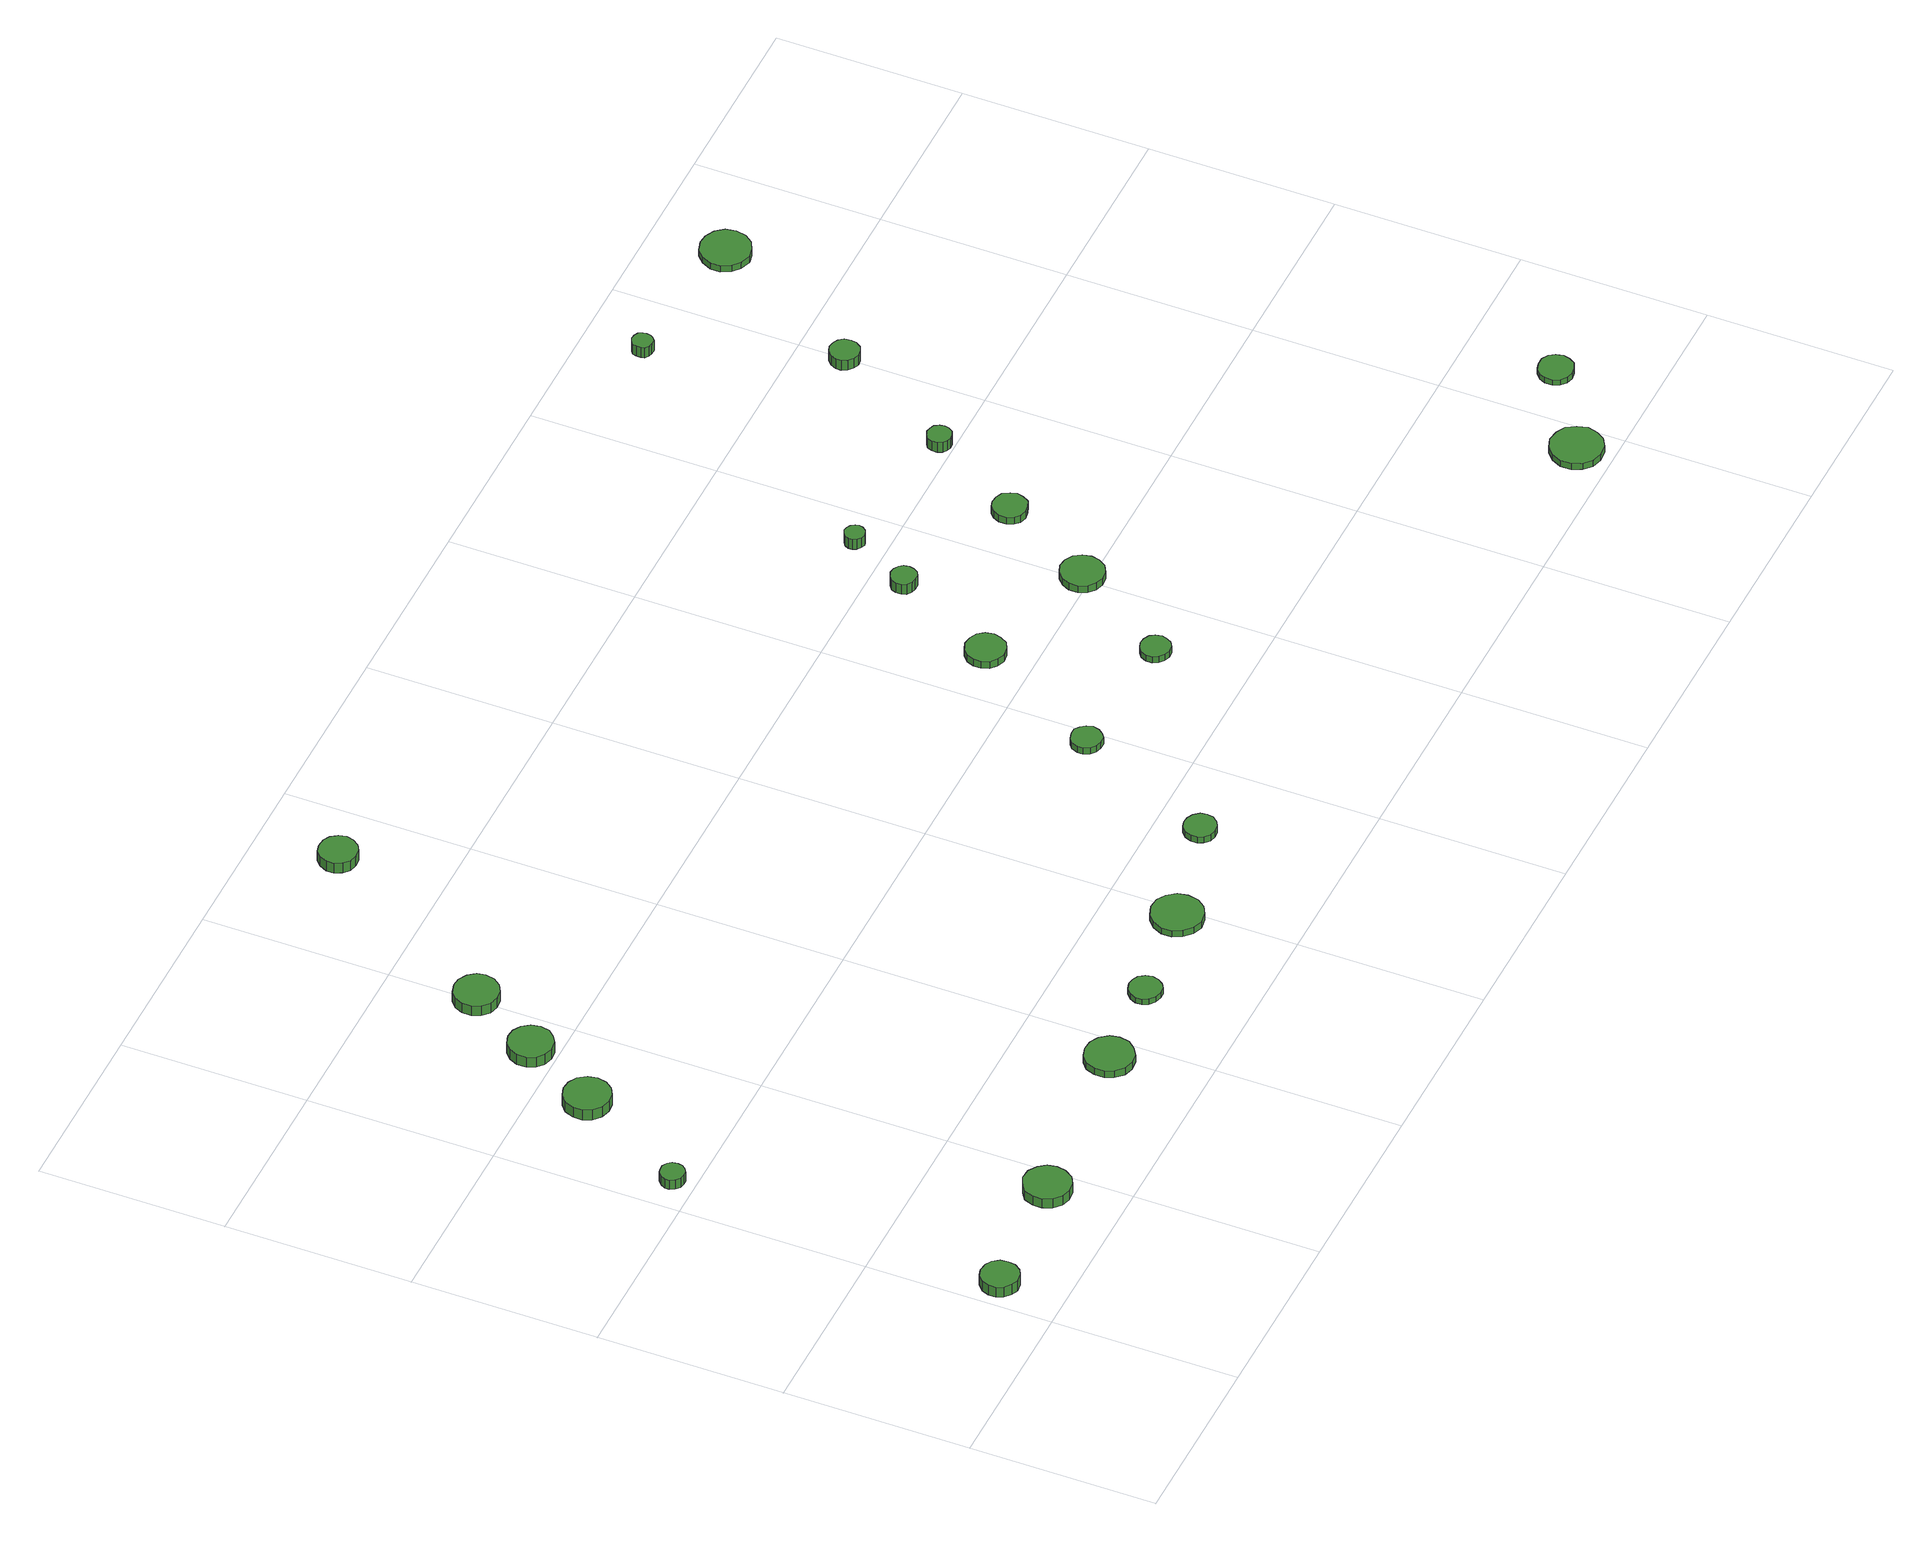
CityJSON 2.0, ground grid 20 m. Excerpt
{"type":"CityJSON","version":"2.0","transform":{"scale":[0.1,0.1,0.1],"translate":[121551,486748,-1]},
"CityObjects":{
"tree1":{"type":"SolitaryVegetationObject","attributes":{"function":"something"},"geometry":[{"type":"MultiSurface","lod":"1","boundaries":[[[0,1,2,3,4,5,6,7,8,9,10,11,12,13,14]],[[15,16,17,18,19,20,21,22,23,24,25,26,27,28,29]],[[0,29,28,1]],[[1,28,27,2]],[[2,27,26,3]],[[3,26,25,4]],[[4,25,24,5]],[[5,24,23,6]],[[6,23,22,7]],[[7,22,21,8]],[[8,21,20,9]],[[9,20,19,10]],[[10,19,18,11]],[[11,18,17,12]],[[12,17,16,13]],[[13,16,15,14]],[[14,15,29,0]]]}]},
"tree2":{"type":"SolitaryVegetationObject","attributes":{"function":"something"},"geometry":[{"type":"MultiSurface","lod":"1","boundaries":[[[30,31,32,33,34,35,36,37,38,39,40,41,42,43,44]],[[45,46,47,48,49,50,51,52,53,54,55,56,57,58,59]],[[30,59,58,31]],[[31,58,57,32]],[[32,57,56,33]],[[33,56,55,34]],[[34,55,54,35]],[[35,54,53,36]],[[36,53,52,37]],[[37,52,51,38]],[[38,51,50,39]],[[39,50,49,40]],[[40,49,48,41]],[[41,48,47,42]],[[42,47,46,43]],[[43,46,45,44]],[[44,45,59,30]]]}]},
"tree3":{"type":"SolitaryVegetationObject","attributes":{"function":"something"},"geometry":[{"type":"MultiSurface","lod":"1","boundaries":[[[60,61,62,63,64,65,66,67,68,69,70,71,72,73,74]],[[75,76,77,78,79,80,81,82,83,84,85,86,87,88,89]],[[60,89,88,61]],[[61,88,87,62]],[[62,87,86,63]],[[63,86,85,64]],[[64,85,84,65]],[[65,84,83,66]],[[66,83,82,67]],[[67,82,81,68]],[[68,81,80,69]],[[69,80,79,70]],[[70,79,78,71]],[[71,78,77,72]],[[72,77,76,73]],[[73,76,75,74]],[[74,75,89,60]]]}]},
"tree4":{"type":"SolitaryVegetationObject","attributes":{"function":"something"},"geometry":[{"type":"MultiSurface","lod":"1","boundaries":[[[90,91,92,93,94,95,96,97,98,99,100,101,102,103,104]],[[105,106,107,108,109,110,111,112,113,114,115,116,117,118,119]],[[90,119,118,91]],[[91,118,117,92]],[[92,117,116,93]],[[93,116,115,94]],[[94,115,114,95]],[[95,114,113,96]],[[96,113,112,97]],[[97,112,111,98]],[[98,111,110,99]],[[99,110,109,100]],[[100,109,108,101]],[[101,108,107,102]],[[102,107,106,103]],[[103,106,105,104]],[[104,105,119,90]]]}]},
"tree5":{"type":"SolitaryVegetationObject","attributes":{"function":"something"},"geometry":[{"type":"MultiSurface","lod":"1","boundaries":[[[120,121,122,123,124,125,126,127,128,129,130,131,132,133,134]],[[135,136,137,138,139,140,141,142,143,144,145,146,147,148,149]],[[120,149,148,121]],[[121,148,147,122]],[[122,147,146,123]],[[123,146,145,124]],[[124,145,144,125]],[[125,144,143,126]],[[126,143,142,127]],[[127,142,141,128]],[[128,141,140,129]],[[129,140,139,130]],[[130,139,138,131]],[[131,138,137,132]],[[132,137,136,133]],[[133,136,135,134]],[[134,135,149,120]]]}]},
"tree6":{"type":"SolitaryVegetationObject","attributes":{"function":"something"},"geometry":[{"type":"MultiSurface","lod":"1","boundaries":[[[150,151,152,153,154,155,156,157,158,159,160,161,162,163,164]],[[165,166,167,168,169,170,171,172,173,174,175,176,177,178,179]],[[150,179,178,151]],[[151,178,177,152]],[[152,177,176,153]],[[153,176,175,154]],[[154,175,174,155]],[[155,174,173,156]],[[156,173,172,157]],[[157,172,171,158]],[[158,171,170,159]],[[159,170,169,160]],[[160,169,168,161]],[[161,168,167,162]],[[162,167,166,163]],[[163,166,165,164]],[[164,165,179,150]]]}]},
"tree7":{"type":"SolitaryVegetationObject","attributes":{"function":"something"},"geometry":[{"type":"MultiSurface","lod":"1","boundaries":[[[180,181,182,183,184,185,186,187,188,189,190,191,192,193,194]],[[195,196,197,198,199,200,201,202,203,204,205,206,207,208,209]],[[180,209,208,181]],[[181,208,207,182]],[[182,207,206,183]],[[183,206,205,184]],[[184,205,204,185]],[[185,204,203,186]],[[186,203,202,187]],[[187,202,201,188]],[[188,201,200,189]],[[189,200,199,190]],[[190,199,198,191]],[[191,198,197,192]],[[192,197,196,193]],[[193,196,195,194]],[[194,195,209,180]]]}]},
"tree8":{"type":"SolitaryVegetationObject","attributes":{"function":"something"},"geometry":[{"type":"MultiSurface","lod":"1","boundaries":[[[210,211,212,213,214,215,216,217,218,219,220,221,222,223,224]],[[225,226,227,228,229,230,231,232,233,234,235,236,237,238,239]],[[210,239,238,211]],[[211,238,237,212]],[[212,237,236,213]],[[213,236,235,214]],[[214,235,234,215]],[[215,234,233,216]],[[216,233,232,217]],[[217,232,231,218]],[[218,231,230,219]],[[219,230,229,220]],[[220,229,228,221]],[[221,228,227,222]],[[222,227,226,223]],[[223,226,225,224]],[[224,225,239,210]]]}]},
"tree9":{"type":"SolitaryVegetationObject","attributes":{"function":"something"},"geometry":[{"type":"MultiSurface","lod":"1","boundaries":[[[240,241,242,243,244,245,246,247,248,249,250,251,252,253,254]],[[255,256,257,258,259,260,261,262,263,264,265,266,267,268,269]],[[240,269,268,241]],[[241,268,267,242]],[[242,267,266,243]],[[243,266,265,244]],[[244,265,264,245]],[[245,264,263,246]],[[246,263,262,247]],[[247,262,261,248]],[[248,261,260,249]],[[249,260,259,250]],[[250,259,258,251]],[[251,258,257,252]],[[252,257,256,253]],[[253,256,255,254]],[[254,255,269,240]]]}]},
"tree10":{"type":"SolitaryVegetationObject","attributes":{"function":"something"},"geometry":[{"type":"MultiSurface","lod":"1","boundaries":[[[270,271,272,273,274,275,276,277,278,279,280,281,282,283,284]],[[285,286,287,288,289,290,291,292,293,294,295,296,297,298,299]],[[270,299,298,271]],[[271,298,297,272]],[[272,297,296,273]],[[273,296,295,274]],[[274,295,294,275]],[[275,294,293,276]],[[276,293,292,277]],[[277,292,291,278]],[[278,291,290,279]],[[279,290,289,280]],[[280,289,288,281]],[[281,288,287,282]],[[282,287,286,283]],[[283,286,285,284]],[[284,285,299,270]]]}]},
"tree11":{"type":"SolitaryVegetationObject","attributes":{"function":"something"},"geometry":[{"type":"MultiSurface","lod":"1","boundaries":[[[300,301,302,303,304,305,306,307,308,309,310,311,312,313,314]],[[315,316,317,318,319,320,321,322,323,324,325,326,327,328,329]],[[300,329,328,301]],[[301,328,327,302]],[[302,327,326,303]],[[303,326,325,304]],[[304,325,324,305]],[[305,324,323,306]],[[306,323,322,307]],[[307,322,321,308]],[[308,321,320,309]],[[309,320,319,310]],[[310,319,318,311]],[[311,318,317,312]],[[312,317,316,313]],[[313,316,315,314]],[[314,315,329,300]]]}]},
"tree12":{"type":"SolitaryVegetationObject","attributes":{"function":"something"},"geometry":[{"type":"MultiSurface","lod":"1","boundaries":[[[330,331,332,333,334,335,336,337,338,339,340,341,342,343,344]],[[345,346,347,348,349,350,351,352,353,354,355,356,357,358,359]],[[330,359,358,331]],[[331,358,357,332]],[[332,357,356,333]],[[333,356,355,334]],[[334,355,354,335]],[[335,354,353,336]],[[336,353,352,337]],[[337,352,351,338]],[[338,351,350,339]],[[339,350,349,340]],[[340,349,348,341]],[[341,348,347,342]],[[342,347,346,343]],[[343,346,345,344]],[[344,345,359,330]]]}]},
"tree13":{"type":"SolitaryVegetationObject","attributes":{"function":"something"},"geometry":[{"type":"MultiSurface","lod":"1","boundaries":[[[360,361,362,363,364,365,366,367,368,369,370,371,372,373,374]],[[375,376,377,378,379,380,381,382,383,384,385,386,387,388,389]],[[360,389,388,361]],[[361,388,387,362]],[[362,387,386,363]],[[363,386,385,364]],[[364,385,384,365]],[[365,384,383,366]],[[366,383,382,367]],[[367,382,381,368]],[[368,381,380,369]],[[369,380,379,370]],[[370,379,378,371]],[[371,378,377,372]],[[372,377,376,373]],[[373,376,375,374]],[[374,375,389,360]]]}]},
"tree14":{"type":"SolitaryVegetationObject","attributes":{"function":"something"},"geometry":[{"type":"MultiSurface","lod":"1","boundaries":[[[390,391,392,393,394,395,396,397,398,399,400,401,402,403,404]],[[405,406,407,408,409,410,411,412,413,414,415,416,417,418,419]],[[390,419,418,391]],[[391,418,417,392]],[[392,417,416,393]],[[393,416,415,394]],[[394,415,414,395]],[[395,414,413,396]],[[396,413,412,397]],[[397,412,411,398]],[[398,411,410,399]],[[399,410,409,400]],[[400,409,408,401]],[[401,408,407,402]],[[402,407,406,403]],[[403,406,405,404]],[[404,405,419,390]]]}]},
"tree15":{"type":"SolitaryVegetationObject","attributes":{"function":"something"},"geometry":[{"type":"MultiSurface","lod":"1","boundaries":[[[420,421,422,423,424,425,426,427,428,429,430,431,432,433,434]],[[435,436,437,438,439,440,441,442,443,444,445,446,447,448,449]],[[420,449,448,421]],[[421,448,447,422]],[[422,447,446,423]],[[423,446,445,424]],[[424,445,444,425]],[[425,444,443,426]],[[426,443,442,427]],[[427,442,441,428]],[[428,441,440,429]],[[429,440,439,430]],[[430,439,438,431]],[[431,438,437,432]],[[432,437,436,433]],[[433,436,435,434]],[[434,435,449,420]]]}]},
"tree16":{"type":"SolitaryVegetationObject","attributes":{"function":"something"},"geometry":[{"type":"MultiSurface","lod":"1","boundaries":[[[450,451,452,453,454,455,456,457,458,459,460,461,462,463,464]],[[465,466,467,468,469,470,471,472,473,474,475,476,477,478,479]],[[450,479,478,451]],[[451,478,477,452]],[[452,477,476,453]],[[453,476,475,454]],[[454,475,474,455]],[[455,474,473,456]],[[456,473,472,457]],[[457,472,471,458]],[[458,471,470,459]],[[459,470,469,460]],[[460,469,468,461]],[[461,468,467,462]],[[462,467,466,463]],[[463,466,465,464]],[[464,465,479,450]]]}]},
"tree17":{"type":"SolitaryVegetationObject","attributes":{"function":"something"},"geometry":[{"type":"MultiSurface","lod":"1","boundaries":[[[480,481,482,483,484,485,486,487,488,489,490,491,492,493,494]],[[495,496,497,498,499,500,501,502,503,504,505,506,507,508,509]],[[480,509,508,481]],[[481,508,507,482]],[[482,507,506,483]],[[483,506,505,484]],[[484,505,504,485]],[[485,504,503,486]],[[486,503,502,487]],[[487,502,501,488]],[[488,501,500,489]],[[489,500,499,490]],[[490,499,498,491]],[[491,498,497,492]],[[492,497,496,493]],[[493,496,495,494]],[[494,495,509,480]]]}]},
"tree18":{"type":"SolitaryVegetationObject","attributes":{"function":"something"},"geometry":[{"type":"MultiSurface","lod":"1","boundaries":[[[510,511,512,513,514,515,516,517,518,519,520,521,522,523,524]],[[525,526,527,528,529,530,531,532,533,534,535,536,537,538,539]],[[510,539,538,511]],[[511,538,537,512]],[[512,537,536,513]],[[513,536,535,514]],[[514,535,534,515]],[[515,534,533,516]],[[516,533,532,517]],[[517,532,531,518]],[[518,531,530,519]],[[519,530,529,520]],[[520,529,528,521]],[[521,528,527,522]],[[522,527,526,523]],[[523,526,525,524]],[[524,525,539,510]]]}]},
"tree19":{"type":"SolitaryVegetationObject","attributes":{"function":"something"},"geometry":[{"type":"MultiSurface","lod":"1","boundaries":[[[540,541,542,543,544,545,546,547,548,549,550,551,552,553,554]],[[555,556,557,558,559,560,561,562,563,564,565,566,567,568,569]],[[540,569,568,541]],[[541,568,567,542]],[[542,567,566,543]],[[543,566,565,544]],[[544,565,564,545]],[[545,564,563,546]],[[546,563,562,547]],[[547,562,561,548]],[[548,561,560,549]],[[549,560,559,550]],[[550,559,558,551]],[[551,558,557,552]],[[552,557,556,553]],[[553,556,555,554]],[[554,555,569,540]]]}]},
"tree20":{"type":"SolitaryVegetationObject","attributes":{"function":"something"},"geometry":[{"type":"MultiSurface","lod":"1","boundaries":[[[570,571,572,573,574,575,576,577,578,579,580,581,582,583,584]],[[585,586,587,588,589,590,591,592,593,594,595,596,597,598,599]],[[570,599,598,571]],[[571,598,597,572]],[[572,597,596,573]],[[573,596,595,574]],[[574,595,594,575]],[[575,594,593,576]],[[576,593,592,577]],[[577,592,591,578]],[[578,591,590,579]],[[579,590,589,580]],[[580,589,588,581]],[[581,588,587,582]],[[582,587,586,583]],[[583,586,585,584]],[[584,585,599,570]]]}]},
"tree21":{"type":"SolitaryVegetationObject","attributes":{"function":"something"},"geometry":[{"type":"MultiSurface","lod":"1","boundaries":[[[600,601,602,603,604,605,606,607,608,609,610,611,612,613,614]],[[615,616,617,618,619,620,621,622,623,624,625,626,627,628,629]],[[600,629,628,601]],[[601,628,627,602]],[[602,627,626,603]],[[603,626,625,604]],[[604,625,624,605]],[[605,624,623,606]],[[606,623,622,607]],[[607,622,621,608]],[[608,621,620,609]],[[609,620,619,610]],[[610,619,618,611]],[[611,618,617,612]],[[612,617,616,613]],[[613,616,615,614]],[[614,615,629,600]]]}]},
"tree22":{"type":"SolitaryVegetationObject","attributes":{"function":"something"},"geometry":[{"type":"MultiSurface","lod":"1","boundaries":[[[630,631,632,633,634,635,636,637,638,639,640,641,642,643,644]],[[645,646,647,648,649,650,651,652,653,654,655,656,657,658,659]],[[630,659,658,631]],[[631,658,657,632]],[[632,657,656,633]],[[633,656,655,634]],[[634,655,654,635]],[[635,654,653,636]],[[636,653,652,637]],[[637,652,651,638]],[[638,651,650,639]],[[639,650,649,640]],[[640,649,648,641]],[[641,648,647,642]],[[642,647,646,643]],[[643,646,645,644]],[[644,645,659,630]]]}]},
"tree23":{"type":"SolitaryVegetationObject","attributes":{"function":"something"},"geometry":[{"type":"MultiSurface","lod":"1","boundaries":[[[660,661,662,663,664,665,666,667,668,669,670,671,672,673,674]],[[675,676,677,678,679,680,681,682,683,684,685,686,687,688,689]],[[660,689,688,661]],[[661,688,687,662]],[[662,687,686,663]],[[663,686,685,664]],[[664,685,684,665]],[[665,684,683,666]],[[666,683,682,667]],[[667,682,681,668]],[[668,681,680,669]],[[669,680,679,670]],[[670,679,678,671]],[[671,678,677,672]],[[672,677,676,673]],[[673,676,675,674]],[[674,675,689,660]]]}]},
"tree24":{"type":"SolitaryVegetationObject","attributes":{"function":"something"},"geometry":[{"type":"MultiSurface","lod":"1","boundaries":[[[690,691,692,693,694,695,696,697,698,699,700,701,702,703,704]],[[705,706,707,708,709,710,711,712,713,714,715,716,717,718,719]],[[690,719,718,691]],[[691,718,717,692]],[[692,717,716,693]],[[693,716,715,694]],[[694,715,714,695]],[[695,714,713,696]],[[696,713,712,697]],[[697,712,711,698]],[[698,711,710,699]],[[699,710,709,700]],[[700,709,708,701]],[[701,708,707,702]],[[702,707,706,703]],[[703,706,705,704]],[[704,705,719,690]]]}]}
},
"vertices":[
[46,67,25],[45,75,25],[40,82,25],[33,86,25],[24,87,25],[17,85,25],[10,79,25],[7,71,25],[7,63,25],[10,56,25],[17,50,25],[24,47,25],[33,48,25],[40,52,25],[45,59,25],[45,59,12],[40,52,12],[33,48,12],[24,47,12],[17,50,12],[10,56,12],[7,63,12],[7,71,12],[10,79,12],[17,85,12],[24,87,12],[33,86,12],[40,82,12],[45,75,12],[46,67,12],
[52,424,19],[51,430,19],[48,434,19],[43,437,19],[38,437,19],[33,436,19],[29,432,19],[26,427,19],[26,422,19],[29,417,19],[33,413,19],[38,412,19],[43,412,19],[48,415,19],[51,419,19],[51,419,7],[48,415,7],[43,412,7],[38,412,7],[33,413,7],[29,417,7],[26,422,7],[26,427,7],[29,432,7],[33,436,7],[38,437,7],[43,437,7],[48,434,7],[51,430,7],[52,424,7],
[198,81,19],[196,91,19],[190,99,19],[181,105,19],[170,106,19],[161,102,19],[153,96,19],[149,86,19],[149,76,19],[153,66,19],[161,59,19],[170,56,19],[181,57,19],[190,62,19],[196,71,19],[196,71,7],[190,62,7],[181,57,7],[170,56,7],[161,59,7],[153,66,7],[149,76,7],[149,86,7],[153,96,7],[161,102,7],[170,106,7],[181,105,7],[190,99,7],[196,91,7],[198,81,7],
[133,546,20],[131,556,20],[125,565,20],[116,570,20],[106,571,20],[96,568,20],[88,561,20],[84,551,20],[84,541,20],[88,532,20],[96,525,20],[106,522,20],[116,523,20],[125,528,20],[131,536,20],[131,536,7],[125,528,7],[116,523,7],[106,522,7],[96,525,7],[88,532,7],[84,541,7],[84,551,7],[88,561,7],[96,568,7],[106,571,7],[116,570,7],[125,565,7],[131,556,7],[133,546,7],
[176,626,23],[174,636,23],[168,644,23],[160,649,23],[150,650,23],[140,647,23],[133,640,23],[129,631,23],[129,621,23],[133,612,23],[140,606,23],[150,603,23],[160,604,23],[168,609,23],[174,616,23],[174,616,10],[168,609,10],[160,604,10],[150,603,10],[140,606,10],[133,612,10],[129,621,10],[129,631,10],[133,640,10],[140,647,10],[150,650,10],[160,649,10],[168,644,10],[174,636,10],[176,626,10],
[398,102,16],[396,112,16],[389,121,16],[380,126,16],[369,127,16],[359,124,16],[351,117,16],[347,107,16],[347,96,16],[351,87,16],[359,79,16],[369,76,16],[380,77,16],[389,83,16],[396,91,16],[396,91,7],[389,83,7],[380,77,7],[369,76,7],[359,79,7],[351,87,7],[347,96,7],[347,107,7],[351,117,7],[359,124,7],[369,127,7],[380,126,7],[389,121,7],[396,112,7],[398,102,7],
[221,705,25],[219,714,25],[213,722,25],[204,727,25],[195,728,25],[185,725,25],[178,719,25],[174,710,25],[174,700,25],[178,691,25],[185,684,25],[195,681,25],[204,682,25],[213,687,25],[219,695,25],[219,695,12],[213,687,12],[204,682,12],[195,681,12],[185,684,12],[178,691,12],[174,700,12],[174,710,12],[178,719,12],[185,725,12],[195,728,12],[204,727,12],[213,722,12],[219,714,12],[221,705,12],
[494,109,14],[492,116,14],[488,122,14],[482,125,14],[475,126,14],[468,124,14],[462,119,14],[459,112,14],[459,105,14],[462,99,14],[468,94,14],[475,92,14],[482,92,14],[488,96,14],[492,102,14],[492,102,7],[488,96,7],[482,92,7],[475,92,7],[468,94,7],[462,99,7],[459,105,7],[459,112,7],[462,119,7],[468,124,7],[475,126,7],[482,125,7],[488,122,7],[492,116,7],[494,109,7],
[352,912,23],[350,920,23],[345,927,23],[338,931,23],[329,932,23],[321,930,23],[315,924,23],[311,916,23],[311,908,23],[315,900,23],[321,894,23],[329,892,23],[338,893,23],[345,897,23],[350,904,23],[350,904,10],[345,897,10],[338,893,10],[329,892,10],[321,894,10],[315,900,10],[311,908,10],[311,916,10],[315,924,10],[321,930,10],[329,932,10],[338,931,10],[345,927,10],[350,920,10],[352,912,10],
[615,124,15],[613,135,15],[606,144,15],[597,150,15],[585,151,15],[574,147,15],[566,140,15],[561,129,15],[561,118,15],[566,108,15],[574,100,15],[585,96,15],[597,98,15],[606,103,15],[613,112,15],[613,112,7],[606,103,7],[597,98,7],[585,96,7],[574,100,7],[566,108,7],[561,118,7],[561,129,7],[566,140,7],[574,147,7],[585,151,7],[597,150,7],[606,144,7],[613,135,7],[615,124,7],
[730,154,15],[729,161,15],[724,167,15],[718,170,15],[711,171,15],[704,169,15],[699,164,15],[696,157,15],[696,150,15],[699,144,15],[704,139,15],[711,137,15],[718,138,15],[724,141,15],[729,147,15],[729,147,7],[724,141,7],[718,138,7],[711,137,7],[704,139,7],[699,144,7],[696,150,7],[696,157,7],[699,164,7],[704,169,7],[711,171,7],[718,170,7],[724,167,7],[729,161,7],[730,154,7],
[802,308,15],[800,315,15],[796,320,15],[791,324,15],[784,324,15],[777,322,15],[772,318,15],[769,311,15],[769,305,15],[772,298,15],[777,294,15],[784,292,15],[791,292,15],[796,296,15],[800,301,15],[800,301,7],[796,296,7],[791,292,7],[784,292,7],[777,294,7],[772,298,7],[769,305,7],[769,311,7],[772,318,7],[777,322,7],[784,324,7],[791,324,7],[796,320,7],[800,315,7],[802,308,7],
[885,451,16],[883,460,16],[878,467,16],[870,471,16],[861,472,16],[853,469,16],[846,463,16],[843,455,16],[843,447,16],[846,439,16],[853,433,16],[861,430,16],[870,431,16],[878,435,16],[883,443,16],[883,443,7],[878,435,7],[870,431,7],[861,430,7],[853,433,7],[846,439,7],[843,447,7],[843,455,7],[846,463,7],[853,469,7],[861,472,7],[870,471,7],[878,467,7],[883,460,7],[885,451,7],
[950,299,15],[948,306,15],[945,311,15],[939,314,15],[932,315,15],[926,313,15],[921,309,15],[918,303,15],[918,296,15],[921,290,15],[926,286,15],[932,284,15],[939,284,15],[945,288,15],[948,293,15],[948,293,7],[945,288,7],[939,284,7],[932,284,7],[926,286,7],[921,290,7],[918,296,7],[918,303,7],[921,309,7],[926,313,7],[932,315,7],[939,314,7],[945,311,7],[948,306,7],[950,299,7],
[937,565,20],[936,571,20],[933,575,20],[928,578,20],[922,579,20],[917,577,20],[912,573,20],[910,568,20],[910,562,20],[912,557,20],[917,553,20],[922,552,20],[928,552,20],[933,555,20],[936,560,20],[936,560,7],[933,555,7],[928,552,7],[922,552,7],[917,553,7],[912,557,7],[910,562,7],[910,568,7],[912,573,7],[917,577,7],[922,579,7],[928,578,7],[933,575,7],[936,571,7],[937,565,7],
[1027,409,16],[1025,418,16],[1020,426,16],[1011,431,16],[1002,432,16],[993,429,16],[986,422,16],[982,414,16],[982,404,16],[986,395,16],[993,389,16],[1002,386,16],[1011,387,16],[1020,392,16],[1025,400,16],[1025,400,7],[1020,392,7],[1011,387,7],[1002,386,7],[993,389,7],[986,395,7],[982,404,7],[982,414,7],[986,422,7],[993,429,7],[1002,432,7],[1011,431,7],[1020,426,7],[1025,418,7],[1027,409,7],
[971,634,21],[970,638,21],[967,642,21],[963,644,21],[959,645,21],[955,643,21],[951,640,21],[949,636,21],[949,632,21],[951,628,21],[955,625,21],[959,623,21],[963,624,21],[967,626,21],[970,630,21],[970,630,8],[967,626,8],[963,624,8],[959,623,8],[955,625,8],[951,628,8],[949,632,8],[949,636,8],[951,640,8],[955,643,8],[959,645,8],[963,644,8],[967,642,8],[970,638,8],[971,634,8],
[1080,512,17],[1078,519,17],[1074,526,17],[1067,529,17],[1059,530,17],[1052,528,17],[1047,523,17],[1044,516,17],[1044,508,17],[1047,501,17],[1052,496,17],[1059,494,17],[1067,495,17],[1074,498,17],[1078,505,17],[1078,505,8],[1074,498,8],[1067,495,8],[1059,494,8],[1052,496,8],[1047,501,8],[1044,508,8],[1044,516,8],[1047,523,8],[1052,528,8],[1059,530,8],[1067,529,8],[1074,526,8],[1078,519,8],[1080,512,8],
[1134,614,24],[1133,619,24],[1130,624,24],[1125,626,24],[1120,627,24],[1115,625,24],[1111,622,24],[1109,617,24],[1109,611,24],[1111,606,24],[1115,603,24],[1120,601,24],[1125,602,24],[1130,604,24],[1133,609,24],[1133,609,11],[1130,604,11],[1125,602,11],[1120,601,11],[1115,603,11],[1111,606,11],[1109,611,11],[1109,617,11],[1111,622,11],[1115,625,11],[1120,627,11],[1125,626,11],[1130,624,11],[1133,619,11],[1134,614,11],
[1394,37,17],[1391,48,17],[1385,58,17],[1375,63,17],[1363,65,17],[1352,61,17],[1344,53,17],[1339,43,17],[1339,31,17],[1344,21,17],[1352,13,17],[1363,10,17],[1375,11,17],[1385,17,17],[1391,26,17],[1391,26,9],[1385,17,9],[1375,11,9],[1363,10,9],[1352,13,9],[1344,21,9],[1339,31,9],[1339,43,9],[1344,53,9],[1352,61,9],[1363,65,9],[1375,63,9],[1385,58,9],[1391,48,9],[1394,37,9],
[1143,938,20],[1142,942,20],[1140,946,20],[1136,948,20],[1131,949,20],[1127,947,20],[1123,944,20],[1122,940,20],[1122,935,20],[1123,931,20],[1127,928,20],[1131,927,20],[1136,927,20],[1140,930,20],[1142,933,20],[1142,933,7],[1140,930,7],[1136,927,7],[1131,927,7],[1127,928,7],[1123,931,7],[1122,935,7],[1122,940,7],[1123,944,7],[1127,947,7],[1131,949,7],[1136,948,7],[1140,946,7],[1142,942,7],[1143,938,7],
[1210,748,25],[1209,755,25],[1205,760,25],[1199,763,25],[1193,764,25],[1187,762,25],[1182,757,25],[1179,751,25],[1179,745,25],[1182,739,25],[1187,735,25],[1193,732,25],[1199,733,25],[1205,736,25],[1209,742,25],[1209,742,12],[1205,736,12],[1199,733,12],[1193,732,12],[1187,735,12],[1182,739,12],[1179,745,12],[1179,751,12],[1182,757,12],[1187,762,12],[1193,764,12],[1199,763,12],[1205,760,12],[1209,755,12],[1210,748,12],
[1482,102,15],[1480,110,15],[1476,116,15],[1469,120,15],[1461,120,15],[1454,118,15],[1448,113,15],[1445,106,15],[1445,98,15],[1448,91,15],[1454,86,15],[1461,84,15],[1469,85,15],[1476,88,15],[1480,95,15],[1480,95,8],[1476,88,8],[1469,85,8],[1461,84,8],[1454,86,8],[1448,91,8],[1445,98,8],[1445,106,8],[1448,113,8],[1454,118,8],[1461,120,8],[1469,120,8],[1476,116,8],[1480,110,8],[1482,102,8],
[1319,919,16],[1317,930,16],[1310,939,16],[1300,944,16],[1290,945,16],[1279,942,16],[1271,934,16],[1266,924,16],[1266,913,16],[1271,903,16],[1279,896,16],[1290,892,16],[1300,894,16],[1310,899,16],[1317,908,16],[1317,908,8],[1310,899,8],[1300,894,8],[1290,892,8],[1279,896,8],[1271,903,8],[1266,913,8],[1266,924,8],[1271,934,8],[1279,942,8],[1290,945,8],[1300,944,8],[1310,939,8],[1317,930,8],[1319,919,8]
]}
